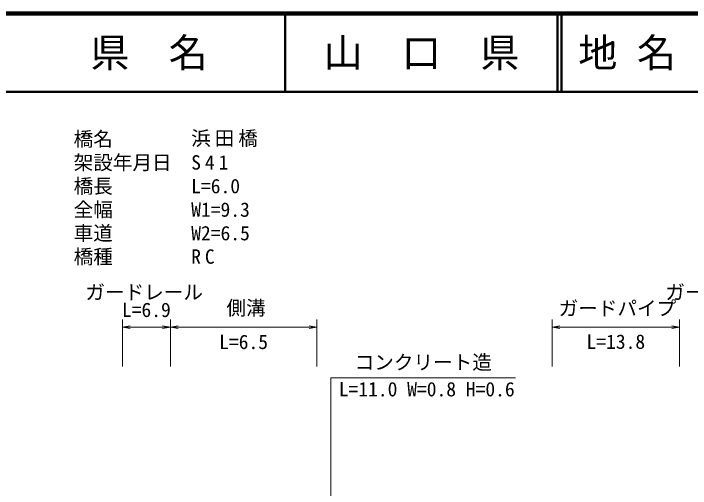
# Model space of a CAD drawing. Units: millimetres, scale not verified. Extents: x 40000 to 680000, y 20000 to 380000.
# Drawn here: x 298331 to 384702, y 319444 to 380000 of the extents above; entities that cross this region are included whole.
import ezdxf
from ezdxf.enums import TextEntityAlignment as Align

# ---------------------------------------------------------------- set-up
doc = ezdxf.new("R2010")
doc.units = ezdxf.units.MM
doc.header["$LTSCALE"] = 1000
for name, color, linetype, lineweight in [('M-STR-HTXT', 7, 'Continuous', 13), ('M-TTL', 2, 'Continuous', 140), ('M-TTL-LINE', 7, 'Continuous', 50)]:
    doc.layers.add(name, color=color, linetype=linetype, lineweight=lineweight)
doc.layers.add('M-TTL-TXT', color=7, linetype='Continuous')
doc.styles.add('ＭＳ ゴシック', font='')
doc.styles.get('ＭＳ ゴシック').set_extended_font_data('MS Gothic')

# ---------------------------------------------------------------- blocks, each defined once
blk = doc.blocks.new('open_arrow')
at = {"color": 0, "linetype": 'Continuous', "lineweight": -2}
blk.add_lwpolyline([(7.5, 1.25), (0, 0), (7.5, -1.25)], dxfattribs=at)

msp = doc.modelspace()

# ---------------------------------------------------------------- linework, layer by layer
at = {"layer": 'M-STR-HTXT'}
for p, q in [((312217, 335000), (312217, 341000)), ((318340, 335000), (318340, 341000)), ((318340, 335000), (318340, 341000)), ((337032, 335000), (337032, 341000)), ((367043, 335000), (367043, 341000)), ((383320, 335000), (383320, 341000)), ((312217, 340000), (318340, 340000)), ((318340, 340000), (337032, 340000)), ((367043, 340000), (383320, 340000))]:
    msp.add_line(p, q, dxfattribs=at)
msp.add_lwpolyline([(338823, 288013), (338823, 333565), (362367, 333565)], dxfattribs=at)
at = {"layer": 'M-TTL'}
msp.add_line((680000, 380000), (40000, 380000), dxfattribs=at)
at = {"layer": 'M-TTL-LINE'}
for p, q in [((333000, 380000), (333000, 370000)), ((367750, 380000), (367750, 370000)), ((368250, 380000), (368250, 370000)), ((40000, 370000), (680000, 370000))]:
    msp.add_line(p, q, dxfattribs=at)

# ---------------------------------------------------------------- block references
at = {"layer": 'M-STR-HTXT', "xscale": 133, "yscale": 133}
for p in [(312217, 340000), (318340, 340000), (367043, 340000)]:
    msp.add_blockref('open_arrow', p, dxfattribs=at)
at = {"layer": 'M-STR-HTXT', "xscale": 133, "yscale": 133, "rotation": 180}
for p in [(318340, 340000), (337032, 340000), (383320, 340000)]:
    msp.add_blockref('open_arrow', p, dxfattribs=at)

# ---------------------------------------------------------------- texts
at = {"layer": 'M-STR-HTXT', "style": 'ＭＳ ゴシック'}
for s, p in [('橋名', (306000, 364000)), ('架設年月日', (306000, 361000)), ('橋長', (306000, 358000)), ('L=6.0', (321000, 358000)), ('全幅', (306000, 355000)), ('W1=9.3', (321000, 355000)), ('車道', (306000, 352000)), ('W2=6.5', (321000, 352000)), ('橋種', (306000, 349000))]:
    msp.add_text(s, height=1833, dxfattribs=at).set_placement(p, align=Align.MIDDLE_LEFT)
for s, p in [('ガードレール', (307500, 343000)), ('ガードパイプ', (381500, 343000)), ('側溝', (325500, 341000)), ('ガードパイプ', (367878, 340948)), ('コンクリート造', (341857, 334065)), ('L=11.0 W=0.8 H=0.6', (339829, 330635))]:
    msp.add_text(s, height=1833, dxfattribs=at).set_placement(p, align=Align.BOTTOM_LEFT)
for s, p in [('L=6.9', (315278, 340753)), ('L=6.5', (327686, 336666)), ('L=13.8', (375181, 336696))]:
    msp.add_text(s, height=1833, dxfattribs=at).set_placement(p, align=Align.BOTTOM_CENTER)
at = {"layer": 'M-STR-HTXT', "char_height": 1833, "attachment_point": 4, "style": 'ＭＳ ゴシック'}
for s, insert in [('\\T1.2;浜田橋', (321000, 364000)), ('\\T1.4;S41', (321000, 361000)), ('\\T1.4;RC', (321000, 349000))]:
    msp.add_mtext(s, dxfattribs=dict(at, insert=insert))
at = {"layer": 'M-TTL-TXT', "style": 'ＭＳ ゴシック'}
for s, p in [('県\u3000名', (315625, 375000)), ('山\u3000口\u3000県', (350375, 375000))]:
    msp.add_text(s, height=3666, dxfattribs=at).set_placement(p, align=Align.MIDDLE_CENTER)
msp.add_text('地 名', height=3666, dxfattribs=at).set_placement((370380, 375000), align=Align.MIDDLE_LEFT)

doc.saveas('drawing.dxf')
